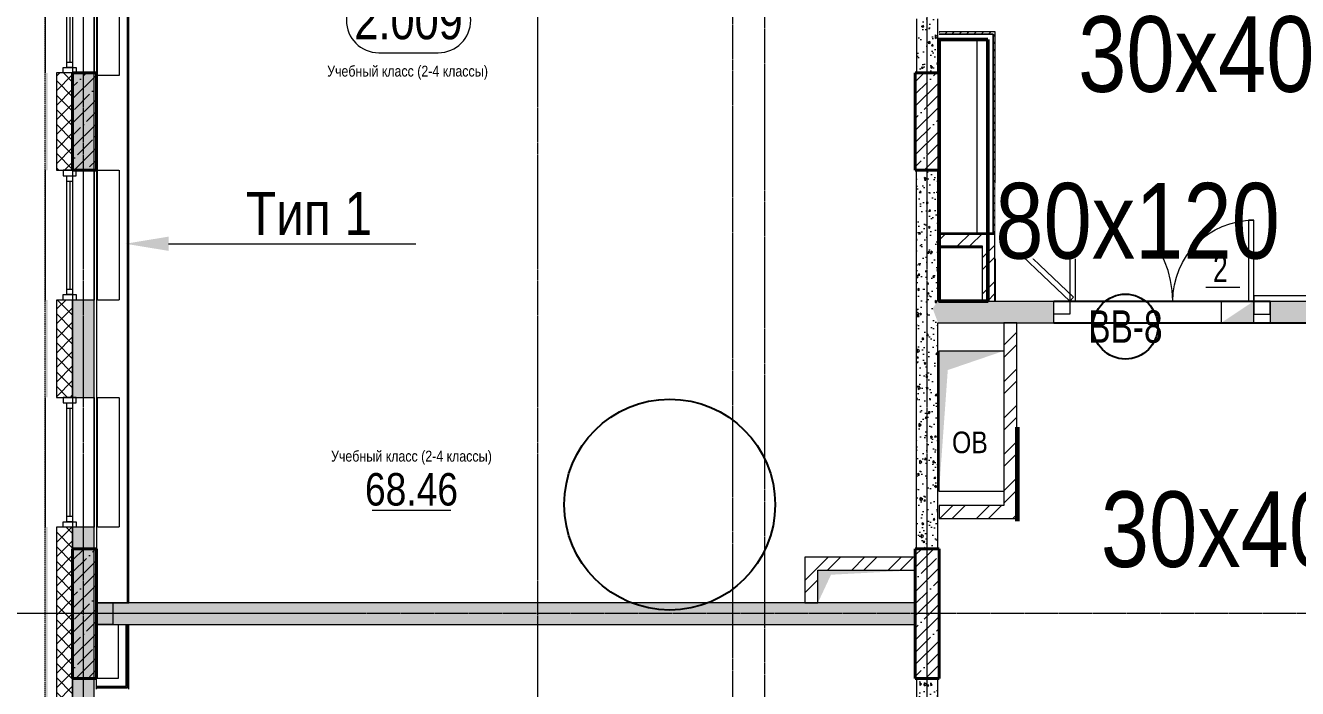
# Model space of a CAD drawing. Header units: millimetres. Extents: x -231292 to 573618, y -153144 to 564035.
# Drawn here: x 8347 to 20108, y 48536 to 54670 of the extents above; entities that cross this region are included whole.
import ezdxf
from ezdxf import colors
from ezdxf.entities.mleader import LeaderData, LeaderLine
from ezdxf.enums import TextEntityAlignment as Align
from ezdxf.math import Vec2, Vec3

# ---------------------------------------------------------------- set-up
doc = ezdxf.new("R2010")
doc.units = ezdxf.units.MM
for name, pattern in [('CENTER2', [28.575, 19.05, -3.175, 3.175, -3.175]), ('DASHED', [19.05, 12.7, -6.35]), ('HIDDEN2', [4.7625, 3.175, -1.5875])]:
    doc.linetypes.add(name, pattern=pattern)
doc.layers.get('0').update_dxf_attribs({"color": 250})
doc.layers.get('Defpoints').update_dxf_attribs({"color": 250})
for name, color, linetype, lineweight in [('11.10) плитка Установка люков', 190, 'Continuous', 60), ('11.10.2) люки', 30, 'Continuous', 60), ('A-AREA', 250, 'Continuous', 15), ('A-Wall_Материал_Газоблок_Контур', 250, 'Continuous', 0), ('АР_Area', 250, 'Continuous', 5), ('АР_Витраж марка', 250, 'Continuous', 9), ('АР_Двери_витраж', 250, 'Continuous', 9), ('АР_Колонны', 250, 'Continuous', 35), ('АР_Окна', 250, 'Continuous', 5), ('АР_Отв. марка', 250, 'Continuous', 9), ('АР_Отверстия', 250, 'Continuous', 9), ('АР_Отопительные приборы', 250, 'HIDDEN2', 0), ('АР_площадь пом', 250, 'Continuous', 5), ('АР_Стены ГКЛ', 250, 'Continuous', 15), ('АР_Стены ЖБ', 250, 'Continuous', 35), ('АР_Стены кирпич', 250, 'Continuous', 20), ('АР_Стены ПЕНОблок', 250, 'Continuous', 20), ('АР_Утеплитель', 250, 'Continuous', 0), ('АР_Штриховка', 250, 'Continuous', 0), ('Зашивка радиаторов тип 1 (фанера и МДФ)', 250, 'Continuous', 0), ('Зашивки ГКЛ на всю высоту', 250, 'Continuous', 0), ('КМ_Фахверки', 250, 'Continuous', 80), ('ОВ_Отопление', 250, 'Continuous', 0), ('ОВ_Шахты', 250, 'Continuous', 5), ('Размеры зашивки ГКЛ', 250, 'Continuous', 0), ('РД_Оси_100', 250, 'Continuous', 0), ('РД_проем_инж перемыч_фахверк', 250, 'Continuous', 18), ('СС_Отверстия', 250, 'Continuous', 9)]:
    doc.layers.add(name, color=color, linetype=linetype, lineweight=lineweight)
for name, color, linetype, lineweight, plot in [('АР_Делит', 250, 'Continuous', 0, False), ('РД_Проем', 250, 'Continuous', 0, False), ('я', 250, 'Continuous', 50, False)]:
    doc.layers.add(name, color=color, linetype=linetype, lineweight=lineweight, plot=plot)
doc.layers.add('РД_Витраж_вн', color=250, linetype='Continuous')
doc.styles.add('Arial0', font='arial.ttf')
doc.styles.add('Arial_09', font='ARIALN.TTF', dxfattribs={"width": 0.9})
doc.styles.add('style1', font='ARIALN.TTF')
pattern_1 = [(45, (8883.4, 13229.69), (-112.2532, 112.2532), []), (45, (8995.66, 13229.69), (-112.2532, 112.2532), [198.4375, -39.6875, 0, -39.6875])]
pattern_2 = [(45, (8883.4, 13229.69), (-168.3798, 168.3798), []), (45, (8995.66, 13229.69), (-168.3798, 168.3798), [])]
pattern_3 = [(45, (8883.4, 13229.69), (-168.3798, 168.3798), []), (45, (8995.66, 13229.69), (-168.3798, 168.3798), [])]

# ---------------------------------------------------------------- blocks, each defined once
blk = doc.blocks.new('СОШ_2200_АР_ОСИ_М100_28.05.24')
at = {"layer": 'АР_Делит', "color": 5, "linetype": 'DASHED'}
blk.add_lwpolyline([(114955, 135155), (114955, -355), (93595.036, -355), (93595.036, 13855), (94145, 13855), (94145, 68320), (66055, 68320), (66055, 13857.73), (83455, 13857.73), (83455, -355), (45245, -355), (45245, 13145), (44695, 13145), (44695, 26755), (45245, 26755), (45245, 68320), (20455, 68320), (20455, 26755), (27955, 26755), (27955, 13145), (-355, 13145), (-355, 100855)], dxfattribs=at)
at = {"layer": 'РД_Оси_100', "linetype": 'CENTER2'}
for p, q in [((0, -6155), (0, 139938.679)), ((4200, -6155), (4200, 139938.679)), ((29555, 36000), (-5954.958, 36000))]:
    blk.add_line(p, q, dxfattribs=at)
for points in [[(5849.555, 139938.679), (6000, 139538.679), (6000, -6194.559)], [(6300, -6195.83), (6300, 139538.679), (6450, 139938.679)], [(7800, -6155), (7800, 139938.679)]]:
    blk.add_lwpolyline(points, dxfattribs=at)
blk = doc.blocks.new('otv')
at = {"linetype": 'Continuous'}
blk.add_lwpolyline([(0, -1), (0, 0), (1, 0), (1, -1)], close=True, dxfattribs=at)
blk.add_solid([(0, -1), (0, 0), (0.1346, -0.1366), (1, 0)], dxfattribs=at)
blk = doc.blocks.new('otv_в_стене')
at = {"linetype": 'Continuous'}
blk.add_lwpolyline([(0, -1), (0, 0), (1, 0), (1, -1)], close=True, dxfattribs=at)
blk.add_solid([(0, -1), (0, 0), (0.5, -0.5), (1, 0)], dxfattribs=at)
blk = doc.blocks.new('MOK-МаркаПом_овал_ареал')
for p, q in [((-2.75, 3), (2.75, 3)), ((-2.75, -3), (2.75, -3))]:
    blk.add_line(p, q)
for centre, radius, start, end in [((-2.75, 0), 3, 90, 270), ((2.75, 0), 3, 270, 90), ((-3.75, 0), 3.5, 0, 0.001)]:
    blk.add_arc(centre, radius, start, end)
at = {"color": 0, "style": 'style1'}
blk.add_attdef('АР-ПОМЕЩЕНИЕ:НОМЕР', text='', height=3.5, dxfattribs=at).set_placement((0, 0), align=Align.MIDDLE)
at = {"layer": 'Defpoints', "color": 2, "style": 'style1'}
blk.add_attdef('АР-ПОМЕЩЕНИЕ:НАИМЕНОВАНИЕ', text='', height=1, dxfattribs=at).set_placement((-0.09, -4.81), align=Align.MIDDLE)
blk = doc.blocks.new('MOK-МаркаПомещения1')
at = {"layer": 'A-AREA', "color": 0}
blk.add_line((-3.65, -1.94), (3.65, -1.94), dxfattribs=at)
at = {"layer": 'A-AREA', "color": 0, "style": 'style1'}
blk.add_attdef('АР-ПОМЕЩЕНИЕ:ПЛОЩАДЬ', text='', height=3, dxfattribs=at).set_placement((0, 0), align=Align.MIDDLE)
at = {"layer": 'Defpoints', "style": 'style1', "flags": 8}
blk.add_attdef('АР-ПОМЕЩЕНИЕ:НАИМЕНОВАНИЕ', text='', height=1, dxfattribs=at).set_placement((0, 2.96), align=Align.MIDDLE)
blk = doc.blocks.new('MOK-МаркаПроема инж.')
blk.add_line((-1.33, -1.75), (1.8, -1.75))
at = {"color": 0, "style": 'Arial0', "width": 0.7}
blk.add_attdef('АР-ПРОЕМ:Коробка', text='', height=2.5, dxfattribs=at).set_placement((0, 0), align=Align.MIDDLE)
blk = doc.blocks.new('МаркаВитража1')
at = {"layer": 'Defpoints'}
blk.add_circle((0, 0), 3, dxfattribs=at)
at = {"color": 0, "linetype": 'ByBlock', "lineweight": -2, "style": 'Arial_09', "width": 0.9}
blk.add_attdef('АР-ОКНО:НАИМЕНОВАНИЕ', text='', height=3, dxfattribs=at).set_placement((0, 0), align=Align.MIDDLE)

msp = doc.modelspace()

# ---------------------------------------------------------------- hatches: boundary and pattern name
at = {"layer": 'АР_Стены ГКЛ', "linetype": 'Continuous', "lineweight": 0, "true_color": 0x000000}
h = msp.add_hatch(dxfattribs=at)
h.set_pattern_fill('ANSI31', color=18, scale=15, style=0)
h.set_pattern_definition([(45, (8883.46, 13219.686), (-33.67596, 33.67596), [])])
h.paths.add_polyline_path([(16793.458, 54609.686), (16793.458, 54589.686), (17293.458, 54589.686), (17313.458, 54609.686)], flags=0)
h = msp.add_hatch(dxfattribs=at)
h.set_pattern_fill('ANSI31', color=18, scale=15, angle=-360, style=0)
h.set_pattern_definition([(45, (8883.46, 13219.686), (-33.67596, 33.67596), [])])
h.paths.add_polyline_path([(17313.458, 54609.686), (17293.458, 54589.686), (17293.458, 52739.686), (17313.458, 52739.686)], flags=0)
at = {"layer": 'АР_Штриховка', "linetype": 'Continuous', "lineweight": 0}
h = msp.add_hatch(dxfattribs=at)
h.set_pattern_fill('_U', color=256, style=0, pattern_type=0)
h.set_pattern_definition([(360, (8883.4027, 13229.6861), (-8e-17, 1), [])])
h.paths.add_polyline_path([(8528.403, 29029.686), (8553.403, 29029.686), (8553.403, 29929.686), (8528.403, 29929.686)], flags=0)
h.paths.add_polyline_path([(8528.403, 31129.686), (8553.403, 31129.686), (8553.403, 32029.686), (8528.403, 32029.686)], flags=0)
h.paths.add_polyline_path([(8528.403, 35329.686), (8553.403, 35329.686), (8553.403, 36829.686), (8528.403, 36829.686)], flags=0)
h.paths.add_polyline_path([(8528.403, 39229.686), (8553.403, 39229.686), (8553.403, 40729.686), (8528.403, 40729.686)], flags=0)
h.paths.add_polyline_path([(8528.403, 41929.686), (8553.403, 41929.686), (8553.403, 42829.686), (8528.403, 42829.686)], flags=0)
h.paths.add_polyline_path([(8528.403, 44029.686), (8553.403, 44029.686), (8553.403, 44929.686), (8528.403, 44929.686)], flags=0)
h.paths.add_polyline_path([(8528.403, 48229.686), (8553.403, 48229.686), (8553.403, 50029.686), (8528.403, 50029.686)], flags=0)
h.paths.add_polyline_path([(8528.403, 51229.686), (8553.403, 51229.686), (8553.403, 52129.686), (8528.403, 52129.686)], flags=0)
h.paths.add_polyline_path([(8528.403, 53329.686), (8553.403, 53329.686), (8553.403, 54229.686), (8528.403, 54229.686)], flags=0)
h.paths.add_polyline_path([(8528.403, 57529.686), (8553.403, 57529.686), (8553.403, 59329.686), (8528.403, 59329.686)], flags=0)
h.paths.add_polyline_path([(8528.403, 60529.686), (8553.403, 60529.686), (8553.403, 61429.686), (8528.403, 61429.686)], flags=0)
h.paths.add_polyline_path([(8528.403, 62629.686), (8553.403, 62629.686), (8553.403, 63529.686), (8528.403, 63529.686)], flags=0)
h.paths.add_polyline_path([(8528.403, 66829.686), (8553.403, 66829.686), (8553.403, 68629.686), (8528.403, 68629.686)], flags=0)
h.paths.add_polyline_path([(8528.403, 69829.686), (8553.403, 69829.686), (8553.403, 70729.686), (8528.403, 70729.686)], flags=0)
h.paths.add_polyline_path([(8528.403, 71929.686), (8553.403, 71929.686), (8553.403, 72829.686), (8528.403, 72829.686)], flags=0)
h.paths.add_polyline_path([(8528.403, 76129.686), (8553.403, 76129.686), (8553.403, 77829.686), (8528.403, 77829.686)], flags=0)
h.paths.add_polyline_path([(8528.403, 80229.686), (8553.403, 80229.686), (8553.403, 81129.686), (8528.403, 81129.686)], flags=0)
h.paths.add_polyline_path([(8528.403, 82629.686), (8553.403, 82629.686), (8553.403, 83829.686), (8528.403, 83829.686)], flags=0)
h.paths.add_polyline_path([(8528.403, 86229.686), (8553.403, 86229.686), (8553.403, 87129.686), (8528.403, 87129.686)], flags=0)
h.paths.add_polyline_path([(8528.403, 88629.686), (8553.403, 88629.686), (8553.403, 89829.686), (8528.403, 89829.686)], flags=0)
h.paths.add_polyline_path([(8528.403, 92229.686), (8553.403, 92229.686), (8553.403, 93129.686), (8528.403, 93129.686)], flags=0)
h.paths.add_polyline_path([(8528.403, 94629.686), (8553.403, 94629.686), (8553.403, 96129.686), (8528.403, 96129.686)], flags=0)
h.paths.add_polyline_path([(8528.403, 98529.686), (8553.403, 98529.686), (8553.403, 99429.686), (8528.403, 99429.686)], flags=0)
h.paths.add_polyline_path([(8528.403, 100929.686), (8553.403, 100929.686), (8553.403, 102329.686), (8528.403, 102329.686)], flags=0)
h.paths.add_polyline_path([(8528.403, 103529.686), (8553.403, 103529.686), (8553.403, 104029.686), (8528.403, 104029.686)], flags=0)
h = msp.add_hatch(dxfattribs=at)
h.set_pattern_fill('ANSI37', color=256, scale=30, style=0)
h.set_pattern_definition([(45, (8883.4, 13229.69), (-67.35192, 67.35192), []), (135, (8883.4, 13229.69), (-67.35192, -67.35192), [])])
h.paths.add_polyline_path([(8633.403, 29029.686), (8783.403, 29029.686), (8783.403, 29929.686), (8633.403, 29929.686)], flags=0)
h.paths.add_polyline_path([(8633.403, 31129.686), (8783.403, 31129.686), (8783.403, 32029.686), (8633.403, 32029.686)], flags=0)
h.paths.add_polyline_path([(8633.403, 35329.686), (8783.403, 35329.686), (8783.403, 36829.686), (8633.403, 36829.686)], flags=0)
h.paths.add_polyline_path([(8633.403, 39229.686), (8783.403, 39229.686), (8783.403, 40729.686), (8633.403, 40729.686)], flags=0)
h.paths.add_polyline_path([(8633.403, 41929.686), (8783.403, 41929.686), (8783.403, 42829.686), (8633.403, 42829.686)], flags=0)
h.paths.add_polyline_path([(8633.403, 44029.686), (8783.403, 44029.686), (8783.403, 44929.686), (8633.403, 44929.686)], flags=0)
h.paths.add_polyline_path([(8633.403, 48229.686), (8783.403, 48229.686), (8783.403, 50029.686), (8633.403, 50029.686)], flags=0)
h.paths.add_polyline_path([(8633.403, 51229.686), (8783.403, 51229.686), (8783.403, 52129.686), (8633.403, 52129.686)], flags=0)
h.paths.add_polyline_path([(8633.403, 53329.686), (8783.403, 53329.686), (8783.403, 54229.686), (8633.403, 54229.686)], flags=0)
h.paths.add_polyline_path([(8633.403, 57529.686), (8783.403, 57529.686), (8783.403, 59329.686), (8633.403, 59329.686)], flags=0)
h.paths.add_polyline_path([(8633.403, 60529.686), (8783.403, 60529.686), (8783.403, 61429.686), (8633.403, 61429.686)], flags=0)
h.paths.add_polyline_path([(8633.403, 62629.686), (8783.403, 62629.686), (8783.403, 63529.686), (8633.403, 63529.686)], flags=0)
h.paths.add_polyline_path([(8633.403, 66829.686), (8783.403, 66829.686), (8783.403, 68629.686), (8633.403, 68629.686)], flags=0)
h.paths.add_polyline_path([(8633.403, 69829.686), (8783.403, 69829.686), (8783.403, 70729.686), (8633.403, 70729.686)], flags=0)
h.paths.add_polyline_path([(8633.403, 71929.686), (8783.403, 71929.686), (8783.403, 72829.686), (8633.403, 72829.686)], flags=0)
h.paths.add_polyline_path([(8633.403, 76129.686), (8783.403, 76129.686), (8783.403, 77829.686), (8633.403, 77829.686)], flags=0)
h.paths.add_polyline_path([(8633.403, 80229.686), (8783.403, 80229.686), (8783.403, 81129.686), (8633.403, 81129.686)], flags=0)
h.paths.add_polyline_path([(8633.403, 82629.686), (8783.403, 82629.686), (8783.403, 83829.686), (8633.403, 83829.686)], flags=0)
h.paths.add_polyline_path([(8633.403, 86229.686), (8783.403, 86229.686), (8783.403, 87129.686), (8633.403, 87129.686)], flags=0)
h.paths.add_polyline_path([(8633.403, 88629.686), (8783.403, 88629.686), (8783.403, 89829.686), (8633.403, 89829.686)], flags=0)
h.paths.add_polyline_path([(8633.403, 92229.686), (8783.403, 92229.686), (8783.403, 93129.686), (8633.403, 93129.686)], flags=0)
h.paths.add_polyline_path([(8633.403, 94629.686), (8783.403, 94629.686), (8783.403, 96129.686), (8633.403, 96129.686)], flags=0)
h.paths.add_polyline_path([(8633.403, 98529.686), (8783.403, 98529.686), (8783.403, 99429.686), (8633.403, 99429.686)], flags=0)
h.paths.add_polyline_path([(8633.403, 100929.686), (8783.403, 100929.686), (8783.403, 102329.686), (8633.403, 102329.686)], flags=0)
h.paths.add_polyline_path([(8633.403, 103529.686), (8783.403, 103529.686), (8783.403, 104029.686), (8633.403, 104029.686)], flags=0)
h = msp.add_hatch(dxfattribs=at)
h.set_pattern_fill('AR-CONC', color=256, style=0)
h.set_pattern_definition([(50, (8883.4, 13229.69), (182.18467, -15.93909), [19.05, -209.55]), (355, (8883.4, 13229.69), (-35.24342, 191.05685), [15.24, -167.6406]), (100.45144, (8898.58, 13228.36), (146.94125, 175.11775), [16.19, -178.09024]), (46.1842, (8883.4, 13280.49), (271.07904, -42.04233), [28.575, -314.325]), (96.63556, (8906, 13276.98), (237.4041, 247.4261), [24.285, -267.1356]), (351.18415, (8883.4, 13280.5), (237.4041, 247.4261), [22.86, -251.4597]), (21, (8908.8, 13267.79), (151.6144, -102.2652), [19.05, -209.55]), (326, (8908.8, 13267.79), (61.80203, 184.18797), [15.24, -167.64]), (71.45144, (8921.44, 13259.26), (213.41642, 81.92277), [16.19, -178.08994]), (37.5, (8883.4, 13229.686), (3.088603, 84.55504), [0, -165.608, 0, -170.18, 0, -168.275]), (7.5, (8883.4, 13229.69), (66.81966, 100.180575), [0, -97.028, 0, -161.798, 0, -64.135]), (327.5, (8826.76, 13229.686), (135.590595, -5.728744), [0, -63.5, 0, -198.12, 0, -262.89]), (317.5, (8801.36, 13229.69), (148.12918, 25.42649), [0, -82.55, 0, -131.572, 0, -186.69])])
h.paths.add_polyline_path([(8783.403, 29029.686), (8983.403, 29029.686), (8983.403, 29929.686), (8783.403, 29929.686)], flags=0)
h.paths.add_polyline_path([(8783.403, 31129.686), (8983.403, 31129.686), (8983.403, 32029.686), (8783.403, 32029.686)], flags=0)
h.paths.add_polyline_path([(8783.403, 35329.686), (8983.403, 35329.686), (8983.403, 36829.686), (8783.403, 36829.686)], flags=0)
h.paths.add_polyline_path([(8783.403, 39229.686), (8983.403, 39229.686), (8983.403, 40729.686), (8783.403, 40729.686)], flags=0)
h.paths.add_polyline_path([(8783.403, 41929.686), (8983.403, 41929.686), (8983.403, 42829.686), (8783.403, 42829.686)], flags=0)
h.paths.add_polyline_path([(8783.403, 44029.686), (8983.403, 44029.686), (8983.403, 44929.686), (8783.403, 44929.686)], flags=0)
h.paths.add_polyline_path([(8783.403, 48229.686), (8983.403, 48229.686), (8983.403, 50029.686), (8783.403, 50029.686)], flags=0)
h.paths.add_polyline_path([(8783.403, 51229.686), (8983.403, 51229.686), (8983.403, 52129.686), (8783.403, 52129.686)], flags=0)
h.paths.add_polyline_path([(8783.403, 53329.686), (8983.403, 53329.686), (8983.403, 54229.686), (8783.403, 54229.686)], flags=0)
h.paths.add_polyline_path([(8783.403, 57529.686), (8983.403, 57529.686), (8983.403, 59329.686), (8783.403, 59329.686)], flags=0)
h.paths.add_polyline_path([(8783.403, 60529.686), (8983.403, 60529.686), (8983.403, 61429.686), (8783.403, 61429.686)], flags=0)
h.paths.add_polyline_path([(8783.403, 62629.686), (8983.403, 62629.686), (8983.403, 63529.686), (8783.403, 63529.686)], flags=0)
h.paths.add_polyline_path([(8783.403, 66829.686), (8983.403, 66829.686), (8983.403, 68629.686), (8783.403, 68629.686)], flags=0)
h.paths.add_polyline_path([(8783.403, 69829.686), (8983.403, 69829.686), (8983.403, 70729.686), (8783.403, 70729.686)], flags=0)
h.paths.add_polyline_path([(8783.403, 71929.686), (8983.403, 71929.686), (8983.403, 72829.686), (8783.403, 72829.686)], flags=0)
h.paths.add_polyline_path([(8783.403, 76129.686), (8983.403, 76129.686), (8983.403, 77829.686), (8783.403, 77829.686)], flags=0)
h.paths.add_polyline_path([(8783.403, 80229.686), (8983.403, 80229.686), (8983.403, 81129.686), (8783.403, 81129.686)], flags=0)
h.paths.add_polyline_path([(8783.403, 82629.686), (8983.403, 82629.686), (8983.403, 83829.686), (8783.403, 83829.686)], flags=0)
h.paths.add_polyline_path([(8783.403, 86229.686), (8983.403, 86229.686), (8983.403, 87129.686), (8783.403, 87129.686)], flags=0)
h.paths.add_polyline_path([(8783.403, 88629.686), (8983.403, 88629.686), (8983.403, 89829.686), (8783.403, 89829.686)], flags=0)
h.paths.add_polyline_path([(8783.403, 92229.686), (8983.403, 92229.686), (8983.403, 93129.686), (8783.403, 93129.686)], flags=0)
h.paths.add_polyline_path([(8783.403, 94629.686), (8983.403, 94629.686), (8983.403, 96129.686), (8783.403, 96129.686)], flags=0)
h.paths.add_polyline_path([(8783.403, 98529.686), (8983.403, 98529.686), (8983.403, 99429.686), (8783.403, 99429.686)], flags=0)
h.paths.add_polyline_path([(8783.403, 100929.686), (8983.403, 100929.686), (8983.403, 102329.686), (8783.403, 102329.686)], flags=0)
h.paths.add_polyline_path([(8783.403, 103529.686), (8983.403, 103529.686), (8983.403, 104029.686), (8783.403, 104029.686)], flags=0)
h = msp.add_hatch(dxfattribs=at)
h.set_pattern_fill('AR-CONC', color=256, angle=45, style=0)
h.set_pattern_definition([(95, (8883.4, 13229.69), (140.09465, 117.5534), [19.05, -209.55]), (40, (8883.4, 13229.69), (-160.01845, 110.1767), [15.24, -167.6406]), (145.45144, (8895.08, 13239.48), (-19.9238, 227.7301), [16.19, -178.09024]), (91.1842, (8847.48, 13265.6), (221.4102, 161.9534), [28.575, -314.325]), (141.63556, (8865.93, 13279.1), (-7.0866, 342.8268), [24.285, -267.1356]), (36.18415, (8847.48, 13265.6), (-7.0866, 342.8268), [22.86, -251.4597]), (66, (8874.42, 13274.59), (179.52, 34.89515), [19.05, -209.55]), (11, (8874.42, 13274.59), (-86.5399, 173.9412), [15.24, -167.64]), (116.45145, (8889.38, 13277.5), (92.98005, 208.83634), [16.19, -178.0899]), (82.5, (8883.4, 13229.686), (-57.60547, 61.97341), [0, -165.608, 0, -170.18, 0, -168.275]), (52.5, (8883.4, 13229.69), (-23.58973, 118.087), [0, -97.028, 0, -161.798, 0, -64.135]), (12.5, (8843.35, 13189.634), (99.92786, 91.8262), [0, -63.5, 0, -198.12, 0, -262.89]), (2.5, (8825.39, 13171.67), (86.7639, 122.7224), [0, -82.55, 0, -131.572, 0, -186.69])])
h.paths.add_polyline_path([(16583.403, 54229.686), (16783.403, 54229.686), (16783.403, 54729.686), (16583.403, 54729.686)], flags=0)
h.paths.add_polyline_path([(16583.403, 57629.686), (16783.403, 57629.686), (16783.403, 57929.686), (16583.403, 57929.686)], flags=0)
at = {"layer": 'АР_Штриховка', "linetype": 'Continuous', "lineweight": 5}
h = msp.add_hatch(dxfattribs=at)
h.set_pattern_fill('ANSI35', color=256, scale=25, style=0)
h.set_pattern_definition(pattern_1)
h.paths.add_polyline_path([(8783.403, 53329.686), (9003.403, 53329.686), (9003.403, 54229.686), (8783.403, 54229.686)], flags=0)
h = msp.add_hatch(dxfattribs=at)
h.set_pattern_fill('ANSI35', color=256, scale=25, style=0)
h.set_pattern_definition(pattern_1)
h.paths.add_polyline_path([(16573.403, 53329.686), (16793.403, 53329.686), (16793.403, 54229.686), (16573.403, 54229.686)], flags=0)
at = {"layer": 'АР_Штриховка', "linetype": 'Continuous', "lineweight": 0}
h = msp.add_hatch(dxfattribs=at)
h.set_pattern_fill('AR-CONC', color=256, angle=45, style=0)
h.set_pattern_definition([(95, (8883.4, 13229.69), (140.09465, 117.5534), [19.05, -209.55]), (40, (8883.4, 13229.69), (-160.01845, 110.1767), [15.24, -167.6406]), (145.45144, (8895.08, 13239.48), (-19.9238, 227.7301), [16.19, -178.09024]), (91.1842, (8847.48, 13265.6), (221.4102, 161.9534), [28.575, -314.325]), (141.63556, (8865.93, 13279.1), (-7.0866, 342.8268), [24.285, -267.1356]), (36.18415, (8847.48, 13265.6), (-7.0866, 342.8268), [22.86, -251.4597]), (66, (8874.42, 13274.59), (179.52, 34.89515), [19.05, -209.55]), (11, (8874.42, 13274.59), (-86.5399, 173.9412), [15.24, -167.64]), (116.45145, (8889.38, 13277.5), (92.98005, 208.83634), [16.19, -178.0899]), (82.5, (8883.4, 13229.686), (-57.60547, 61.97341), [0, -165.608, 0, -170.18, 0, -168.275]), (52.5, (8883.4, 13229.69), (-23.58973, 118.087), [0, -97.028, 0, -161.798, 0, -64.135]), (12.5, (8843.35, 13189.634), (99.92786, 91.8262), [0, -63.5, 0, -198.12, 0, -262.89]), (2.5, (8825.39, 13171.67), (86.7639, 122.7224), [0, -82.55, 0, -131.572, 0, -186.69])])
h.paths.add_polyline_path([(16583.403, 49829.686), (16783.403, 49829.686), (16783.403, 50229.686), (16583.403, 50229.686)], flags=0)
h.paths.add_polyline_path([(16583.403, 50229.686), (16783.403, 50229.686), (16783.403, 51919.686), (16733.403, 52053.019), (16583.403, 52119.686)], flags=0)
h.paths.add_polyline_path([(16583.403, 52119.686), (16733.403, 52053.019), (16783.403, 52119.686), (16783.403, 52629.686), (16583.403, 52629.686)], flags=0)
h.paths.add_polyline_path([(16583.403, 52629.686), (16783.403, 52629.686), (16783.403, 53329.686), (16583.403, 53329.686)], flags=0)
h = msp.add_hatch(dxfattribs=at)
h.set_pattern_fill('ANSI32', color=256, scale=25, style=0)
h.set_pattern_definition(pattern_2)
h.paths.add_polyline_path([(16793.403, 52749.686), (16793.403, 52629.686), (17193.403, 52629.686), (17313.403, 52749.686)], flags=0)
h = msp.add_hatch(dxfattribs=at)
h.set_pattern_fill('ANSI32', color=256, scale=25, angle=-360, style=0)
h.set_pattern_definition(pattern_3)
h.paths.add_polyline_path([(17313.403, 52749.686), (17193.403, 52629.686), (17193.403, 52119.686), (17313.403, 52119.686)], flags=0)
h = msp.add_hatch(dxfattribs=at)
h.set_pattern_fill('AR-CONC', color=256, angle=45, style=0)
h.set_pattern_definition([(95, (8883.4, 13229.69), (140.09465, 117.5534), [19.05, -209.55]), (40, (8883.4, 13229.69), (-160.01845, 110.1767), [15.24, -167.6406]), (145.45144, (8895.08, 13239.48), (-19.9238, 227.7301), [16.19, -178.09024]), (91.1842, (8847.48, 13265.6), (221.4102, 161.9534), [28.575, -314.325]), (141.63556, (8865.93, 13279.1), (-7.0866, 342.8268), [24.285, -267.1356]), (36.18415, (8847.48, 13265.6), (-7.0866, 342.8268), [22.86, -251.4597]), (66, (8874.42, 13274.59), (179.52, 34.89515), [19.05, -209.55]), (11, (8874.42, 13274.59), (-86.5399, 173.9412), [15.24, -167.64]), (116.45145, (8889.38, 13277.5), (92.98005, 208.83634), [16.19, -178.0899]), (82.5, (8883.4, 13229.686), (-57.60547, 61.97341), [0, -165.608, 0, -170.18, 0, -168.275]), (52.5, (8883.4, 13229.69), (-23.58973, 118.087), [0, -97.028, 0, -161.798, 0, -64.135]), (12.5, (8843.35, 13189.634), (99.92786, 91.8262), [0, -63.5, 0, -198.12, 0, -262.89]), (2.5, (8825.39, 13171.67), (86.7639, 122.7224), [0, -82.55, 0, -131.572, 0, -186.69])])
h.paths.add_polyline_path([(21073.403, 51919.686), (21073.403, 52119.686), (20673.403, 52119.686), (20673.403, 51919.686)], flags=0)
h.paths.add_polyline_path([(20673.403, 51919.686), (20673.403, 52119.686), (19853.403, 52119.686), (19853.403, 51919.686)], flags=0)
h.paths.add_polyline_path([(17853.403, 51919.686), (17853.403, 52119.686), (17193.403, 52119.686), (17193.403, 51919.686)], flags=0)
h.paths.add_polyline_path([(17193.403, 51919.686), (17193.403, 52119.686), (16783.403, 52119.686), (16733.403, 52053.019), (16783.403, 51919.686)], flags=0)
h = msp.add_hatch(dxfattribs=at)
h.set_pattern_fill('ANSI32', color=256, scale=25, angle=-360, style=0)
h.set_pattern_definition(pattern_3)
h.paths.add_polyline_path([(17513.399, 51919.686), (17393.399, 51919.686), (17393.399, 50229.686), (17513.399, 50109.686)], flags=0)
h = msp.add_hatch(dxfattribs=at)
h.set_pattern_fill('ANSI32', color=256, scale=25, style=0)
h.set_pattern_definition([(45, (8883.4, 13229.69), (-168.3798, 168.3798), []), (45, (8995.66, 13229.69), (-168.3798, 168.3798), [])])
h.paths.add_polyline_path([(17513.399, 50109.686), (17393.399, 50229.686), (16793.403, 50229.686), (16793.403, 50109.686)], flags=0)
at = {"layer": 'АР_Штриховка', "linetype": 'Continuous', "lineweight": 5}
h = msp.add_hatch(dxfattribs=at)
h.set_pattern_fill('ANSI35', color=256, scale=25, style=0)
h.set_pattern_definition(pattern_1)
h.paths.add_polyline_path([(8783.403, 48629.686), (9003.403, 48629.686), (9003.403, 49829.686), (8783.403, 49829.686)], flags=0)
at = {"layer": 'АР_Штриховка', "linetype": 'Continuous', "lineweight": 0}
h = msp.add_hatch(dxfattribs=at)
h.set_pattern_fill('ANSI32', color=256, scale=25, style=0)
h.set_pattern_definition([(45, (8883.4, 13229.69), (-168.3798, 168.3798), []), (45, (8995.66, 13229.69), (-168.3798, 168.3798), [])])
h.paths.add_polyline_path([(15553.403, 49329.845), (15673.403, 49329.845), (15673.403, 49629.845), (15553.403, 49749.845)], flags=0)
h = msp.add_hatch(dxfattribs=at)
h.set_pattern_fill('ANSI32', color=256, scale=25, style=0)
h.set_pattern_definition(pattern_2)
h.paths.add_polyline_path([(15553.403, 49749.845), (15673.403, 49629.845), (16573.42, 49629.845), (16573.42, 49749.845)], flags=0)
at = {"layer": 'АР_Штриховка', "linetype": 'Continuous', "lineweight": 5}
h = msp.add_hatch(dxfattribs=at)
h.set_pattern_fill('ANSI35', color=256, scale=25, style=0)
h.set_pattern_definition(pattern_1)
h.paths.add_polyline_path([(16573.403, 48629.686), (16793.403, 48629.686), (16793.403, 49829.686), (16573.403, 49829.686)], flags=0)
at = {"layer": 'АР_Штриховка', "linetype": 'Continuous', "lineweight": 0}
h = msp.add_hatch(dxfattribs=at)
h.set_pattern_fill('AR-CONC', color=256, angle=45, style=0)
h.set_pattern_definition([(95, (8883.4, 13229.69), (140.09465, 117.5534), [19.05, -209.55]), (40, (8883.4, 13229.69), (-160.0185, 110.1767), [15.24, -167.6406]), (145.45144, (8895.08, 13239.48), (-19.9238, 227.7301), [16.19, -178.0902]), (91.1842, (8847.48, 13265.6), (221.4102, 161.9534), [28.575, -314.325]), (141.63556, (8865.93, 13279.1), (-7.0866, 342.8268), [24.285, -267.1356]), (36.18415, (8847.48, 13265.6), (-7.0866, 342.8268), [22.86, -251.4597]), (66, (8874.42, 13274.59), (179.52, 34.89515), [19.05, -209.55]), (11, (8874.42, 13274.59), (-86.5399, 173.9412), [15.24, -167.64]), (116.45145, (8889.38, 13277.5), (92.98005, 208.83634), [16.19, -178.0899]), (82.5, (8883.4, 13229.686), (-57.60547, 61.97341), [0, -165.608, 0, -170.18, 0, -168.275]), (52.5, (8883.4, 13229.69), (-23.58973, 118.087), [0, -97.028, 0, -161.798, 0, -64.135]), (12.5, (8843.35, 13189.634), (99.92786, 91.8262), [0, -63.5, 0, -198.12, 0, -262.89]), (2.5, (8825.39, 13171.67), (86.7639, 122.7224), [0, -82.55, 0, -131.572, 0, -186.69])])
h.paths.add_polyline_path([(9003.398, 49329.686), (9003.403, 49129.686), (16573.403, 49129.845), (16573.399, 49329.845)], flags=0)
h = msp.add_hatch(dxfattribs=at)
h.set_pattern_fill('AR-CONC', color=256, angle=45, style=0)
h.set_pattern_definition([(95, (8883.4, 13229.69), (140.09465, 117.5534), [19.05, -209.55]), (40, (8883.4, 13229.69), (-160.0185, 110.1767), [15.24, -167.6406]), (145.45144, (8895.08, 13239.48), (-19.9238, 227.7301), [16.19, -178.0902]), (91.1842, (8847.48, 13265.6), (221.4102, 161.9534), [28.575, -314.325]), (141.63556, (8865.93, 13279.1), (-7.0866, 342.8268), [24.285, -267.1356]), (36.18415, (8847.48, 13265.6), (-7.0866, 342.8268), [22.86, -251.4597]), (66, (8874.42, 13274.59), (179.52, 34.89515), [19.05, -209.55]), (11, (8874.42, 13274.59), (-86.5399, 173.9412), [15.24, -167.64]), (116.45145, (8889.38, 13277.5), (92.98005, 208.8363), [16.19, -178.0899]), (82.5, (8883.4, 13229.686), (-57.60547, 61.97341), [0, -165.608, 0, -170.18, 0, -168.275]), (52.5, (8883.4, 13229.69), (-23.58973, 118.087), [0, -97.028, 0, -161.798, 0, -64.135]), (12.5, (8843.35, 13189.634), (99.92786, 91.8262), [0, -63.5, 0, -198.12, 0, -262.89]), (2.5, (8825.39, 13171.67), (86.7639, 122.7224), [0, -82.55, 0, -131.572, 0, -186.69])])
h.paths.add_polyline_path([(16583.403, 44929.686), (16783.403, 44929.686), (16783.403, 45429.686), (16583.403, 45429.686)], flags=0)
h.paths.add_polyline_path([(16583.403, 48329.686), (16783.403, 48329.686), (16783.403, 48629.686), (16583.403, 48629.686)], flags=0)
at = {"layer": 'СС_Отверстия', "linetype": 'Continuous', "lineweight": 5}
for points in [[(19703.403, 51919.686), (19703.403, 52119.686), (19553.403, 52019.686)], [(19403.403, 51919.686), (19703.403, 51919.686), (19553.403, 52019.686)]]:
    msp.add_hatch(color=256, dxfattribs=at).paths.add_polyline_path(points, flags=0)

# ---------------------------------------------------------------- linework, layer by layer
msp.add_circle((14303.359, 50237.685), 975.172)
at = {"layer": '11.10.2) люки'}
msp.add_lwpolyline([(17516.053, 50953.355), (17516.053, 50084.321)], dxfattribs=at)
at = {"layer": 'A-Wall_Материал_Газоблок_Контур', "linetype": 'Continuous', "lineweight": 0}
for p, q in [((8528.403, 57529.686), (8528.403, 54229.686)), ((8983.403, 54229.686), (8983.403, 57529.686)), ((8528.403, 53329.686), (8528.403, 52129.686)), ((8983.403, 52129.686), (8983.403, 53329.686)), ((8528.403, 51229.686), (8528.403, 50029.686)), ((8983.403, 50029.686), (8983.403, 51229.686))]:
    msp.add_line(p, q, dxfattribs=at)
at = {"layer": 'АР_Двери_витраж', "linetype": 'Continuous', "lineweight": 9}
for points in [[(18003.403, 52119.686), (18053.403, 52119.686), (18053.403, 53069.686), (18003.403, 53069.686)], [(19703.403, 52869.686), (19653.403, 52869.686), (19653.403, 52119.686), (19703.403, 52119.686)], [(18003.403, 51999.686), (17853.403, 51999.686), (17853.403, 52119.686), (18003.403, 52119.686)], [(19703.403, 51999.686), (19853.403, 51999.686), (19853.403, 52119.686), (19703.403, 52119.686)]]:
    msp.add_lwpolyline(points, close=True, dxfattribs=at)
at = {"layer": 'АР_Двери_витраж'}
for points in [[(17313.81, 52773.915), (17348.214, 52810.197), (18037.569, 52156.522), (18003.165, 52120.24)], [(20453.403, 52119.686), (20453.403, 52169.686), (19703.403, 52169.686), (19703.403, 52119.686)]]:
    msp.add_lwpolyline(points, close=True, dxfattribs=at)
at = {"layer": 'АР_Двери_витраж', "linetype": 'Continuous', "lineweight": 9}
msp.add_arc((18003.403, 52119.686), 950, 0, 90, dxfattribs=at)
at = {"layer": 'АР_Двери_витраж', "linetype": 'Continuous', "lineweight": 9, "extrusion": (0, 0, -1)}
msp.add_arc((-19703.403, 52119.686), 750, 0, 90, dxfattribs=at)
at = {"layer": 'АР_Колонны', "linetype": 'HIDDEN2', "lineweight": 25}
for p, q in [((8783.403, 54229.686), (9003.403, 54229.686)), ((8783.403, 53329.686), (8783.403, 54229.686)), ((9003.403, 54229.686), (9003.403, 53329.686)), ((16573.403, 54229.686), (16793.403, 54229.686)), ((16573.403, 53329.686), (16573.403, 54229.686)), ((16793.403, 54229.686), (16793.403, 53329.686)), ((9003.403, 53329.686), (8783.403, 53329.686)), ((16793.403, 53329.686), (16573.403, 53329.686)), ((8783.403, 49829.686), (9003.403, 49829.686)), ((8783.403, 48629.686), (8783.403, 49829.686)), ((9003.403, 49829.686), (9003.403, 48629.686)), ((16573.403, 49829.686), (16793.403, 49829.686)), ((16573.403, 48629.686), (16573.403, 49829.686)), ((16793.403, 49829.686), (16793.403, 48629.686)), ((9003.403, 48629.686), (8783.403, 48629.686)), ((16793.403, 48629.686), (16573.403, 48629.686))]:
    msp.add_line(p, q, dxfattribs=at)
at = {"layer": 'АР_Колонны', "linetype": 'Continuous', "lineweight": 35}
for p, q in [((8783.403, 54229.686), (9003.403, 54229.686)), ((8783.403, 53329.686), (8783.403, 54229.686)), ((9003.403, 53329.686), (9003.403, 54229.686)), ((16573.403, 54229.686), (16793.403, 54229.686)), ((16573.403, 53329.686), (16573.403, 54229.686)), ((16793.403, 53329.686), (16793.403, 54229.686)), ((8783.403, 53329.686), (9003.403, 53329.686)), ((16573.403, 53329.686), (16793.403, 53329.686)), ((8783.403, 49829.686), (9003.403, 49829.686)), ((8783.403, 48629.686), (8783.403, 49829.686)), ((9003.403, 48629.686), (9003.403, 49829.686)), ((16573.403, 49829.686), (16793.403, 49829.686)), ((16573.403, 48629.686), (16573.403, 49829.686)), ((16793.403, 48629.686), (16793.403, 49829.686)), ((8783.403, 48629.686), (9003.403, 48629.686)), ((16573.403, 48629.686), (16793.403, 48629.686))]:
    msp.add_line(p, q, dxfattribs=at)
at = {"layer": 'АР_Окна', "linetype": 'Continuous', "lineweight": 5}
for p, q in [((8528.403, 57529.686), (8528.403, 54229.686)), ((8983.403, 57529.686), (8983.403, 54229.686)), ((8755.903, 57429.686), (8755.903, 54329.686)), ((8730.903, 54329.686), (8780.903, 54329.686)), ((8528.403, 53329.686), (8528.403, 52129.686)), ((8983.403, 53329.686), (8983.403, 52129.686)), ((8730.903, 53229.686), (8780.903, 53229.686)), ((8755.903, 53229.686), (8755.903, 52229.686)), ((8730.903, 52229.686), (8780.903, 52229.686)), ((8528.403, 51229.686), (8528.403, 50029.686)), ((8983.403, 51229.686), (8983.403, 50029.686)), ((8730.903, 51129.686), (8780.903, 51129.686)), ((8755.903, 51129.686), (8755.903, 50129.686)), ((8730.903, 50129.686), (8780.903, 50129.686))]:
    msp.add_line(p, q, dxfattribs=at)
for points in [[(8730.903, 57479.686), (8780.903, 57479.686), (8780.903, 54279.686), (8730.903, 54279.686)], [(8815.903, 54279.686), (8815.903, 54229.686), (8695.903, 54229.686), (8695.903, 54279.686)], [(8815.903, 53279.686), (8815.903, 53329.686), (8695.903, 53329.686), (8695.903, 53279.686)], [(8730.903, 53279.686), (8780.903, 53279.686), (8780.903, 52179.686), (8730.903, 52179.686)], [(8815.903, 52179.686), (8815.903, 52129.686), (8695.903, 52129.686), (8695.903, 52179.686)], [(8815.903, 51179.686), (8815.903, 51229.686), (8695.903, 51229.686), (8695.903, 51179.686)], [(8730.903, 51179.686), (8780.903, 51179.686), (8780.903, 50079.686), (8730.903, 50079.686)], [(8815.903, 50079.686), (8815.903, 50029.686), (8695.903, 50029.686), (8695.903, 50079.686)]]:
    msp.add_lwpolyline(points, close=True, dxfattribs=at)
at = {"layer": 'АР_Отопительные приборы'}
for points in [[(9013.403, 55805.162), (9213.403, 55805.162), (9213.403, 54205.162), (9013.403, 54205.162)], [(9013.403, 53329.686), (9213.403, 53329.686), (9213.403, 52129.686), (9013.403, 52129.686)], [(9013.403, 51229.686), (9213.403, 51229.686), (9213.403, 50029.686), (9013.403, 50029.686)]]:
    msp.add_lwpolyline(points, close=True, dxfattribs=at)
at = {"layer": 'АР_Стены ГКЛ', "color": 18, "linetype": 'Continuous', "lineweight": 5, "true_color": 0x000000}
for p, q in [((17313.458, 54609.686), (16793.458, 54609.686)), ((17293.458, 54589.686), (16793.458, 54589.686)), ((16793.458, 54589.686), (17293.458, 54589.686)), ((17293.458, 52739.686), (17293.458, 54589.686)), ((17293.458, 54589.686), (17293.458, 52739.686)), ((17313.458, 52739.686), (17313.458, 54609.686)), ((17243.458, 52739.686), (17293.458, 52739.686)), ((17293.458, 52739.686), (17313.458, 52739.686))]:
    msp.add_line(p, q, dxfattribs=at)
at = {"layer": 'АР_Стены ЖБ', "linetype": 'Continuous', "lineweight": 40}
for p, q in [((9003.403, 54229.686), (8783.403, 54229.686)), ((8783.403, 54229.686), (8783.403, 53329.686)), ((9003.403, 53329.686), (9003.403, 54229.686)), ((16793.403, 54229.686), (16573.403, 54229.686)), ((16573.403, 54229.686), (16573.403, 53329.686)), ((16793.403, 53329.686), (16793.403, 54229.686)), ((8783.403, 53329.686), (9003.403, 53329.686)), ((16573.403, 53329.686), (16793.403, 53329.686)), ((9003.403, 49829.686), (8783.403, 49829.686)), ((8783.403, 49829.686), (8783.403, 48629.686)), ((9003.403, 48629.686), (9003.403, 49829.686)), ((16793.403, 49829.686), (16573.403, 49829.686)), ((16573.403, 49829.686), (16573.403, 48629.686)), ((16793.403, 48629.686), (16793.403, 49829.686)), ((8783.403, 48629.686), (9003.403, 48629.686)), ((16573.403, 48629.686), (16793.403, 48629.686))]:
    msp.add_line(p, q, dxfattribs=at)
at = {"layer": 'АР_Стены кирпич', "linetype": 'Continuous', "lineweight": 20}
for p, q in [((16793.403, 52749.686), (16793.403, 52629.686)), ((17313.403, 52749.686), (16793.403, 52749.686)), ((17313.403, 52119.686), (17313.403, 52749.686)), ((16793.403, 52629.686), (17193.403, 52629.686)), ((17193.403, 52629.686), (17193.403, 52119.686)), ((17193.403, 52119.686), (17313.403, 52119.686)), ((17513.399, 51919.686), (17393.399, 51919.686)), ((17393.399, 51919.686), (17393.399, 50229.686)), ((17513.399, 50109.686), (17513.399, 51919.686)), ((17393.399, 50229.686), (16793.403, 50229.686)), ((16793.403, 50229.686), (16793.403, 50109.686)), ((16793.403, 50109.686), (17513.399, 50109.686)), ((15553.403, 49749.845), (15553.403, 49329.845)), ((16573.42, 49749.845), (15553.403, 49749.845)), ((16573.42, 49629.845), (16573.42, 49749.845)), ((15673.403, 49329.845), (15673.403, 49629.845)), ((15673.403, 49629.845), (16573.42, 49629.845)), ((15553.403, 49329.845), (15673.403, 49329.845))]:
    msp.add_line(p, q, dxfattribs=at)
at = {"layer": 'АР_Стены кирпич', "color": 18, "linetype": 'Continuous', "lineweight": 25, "true_color": 0x000000}
for p, q in [((17313.458, 52739.686), (16793.458, 52739.686)), ((17313.463, 52119.686), (17313.458, 52739.686)), ((16793.458, 52619.686), (17193.458, 52619.686))]:
    msp.add_line(p, q, dxfattribs=at)
at = {"layer": 'АР_Стены ПЕНОблок', "linetype": 'Continuous', "lineweight": 20}
for p, q in [((16583.403, 54729.686), (16583.403, 54229.686)), ((16783.403, 54229.686), (16783.403, 54729.686)), ((8983.403, 54229.686), (8783.403, 54229.686)), ((8783.403, 54229.686), (8783.403, 53329.686)), ((8983.403, 53329.686), (8983.403, 54229.686)), ((16583.403, 54229.686), (16783.403, 54229.686)), ((8783.403, 53329.686), (8983.403, 53329.686)), ((16783.403, 53329.686), (16583.403, 53329.686)), ((16583.403, 49829.686), (16583.403, 53329.686)), ((16783.403, 52119.686), (16783.403, 53329.686)), ((8983.403, 52129.686), (8783.403, 52129.686)), ((8783.403, 52129.686), (8783.403, 51229.686)), ((8983.403, 51229.686), (8983.403, 52129.686)), ((16783.403, 52119.686), (17853.403, 52119.686)), ((17853.403, 51919.686), (17853.403, 52119.686)), ((19853.403, 52119.686), (21073.403, 52119.686)), ((19853.403, 52119.686), (19853.403, 51919.686)), ((16783.403, 51919.686), (17853.403, 51919.686)), ((16783.403, 49829.686), (16783.403, 51919.686)), ((8783.403, 51229.686), (8983.403, 51229.686)), ((8983.403, 50029.686), (8783.403, 50029.686)), ((8783.403, 50029.686), (8783.403, 48229.686)), ((8983.403, 48229.686), (8983.403, 50029.686)), ((16583.403, 49829.686), (16783.403, 49829.686)), ((16573.399, 49329.845), (9003.398, 49329.686)), ((9003.398, 49329.686), (9003.403, 49129.686)), ((16573.403, 49129.845), (16573.399, 49329.845)), ((9003.403, 49129.686), (16573.403, 49129.845)), ((16783.403, 48629.686), (16583.403, 48629.686)), ((16583.403, 48629.686), (16583.403, 48329.686)), ((16783.403, 48329.686), (16783.403, 48629.686))]:
    msp.add_line(p, q, dxfattribs=at)
at = {"layer": 'АР_Стены ПЕНОблок', "color": 18, "linetype": 'Continuous', "lineweight": 25, "true_color": 0x000000}
msp.add_line((19853.403, 51919.686), (20673.403, 51919.686), dxfattribs=at)
at = {"layer": 'АР_Утеплитель', "linetype": 'Continuous', "lineweight": 0}
for p, q in [((8783.403, 54229.686), (8633.403, 54229.686)), ((8633.403, 54229.686), (8633.403, 53329.686)), ((8783.403, 53329.686), (8783.403, 54229.686)), ((8633.403, 53329.686), (8783.403, 53329.686)), ((8783.403, 52129.686), (8633.403, 52129.686)), ((8633.403, 52129.686), (8633.403, 51229.686)), ((8783.403, 51229.686), (8783.403, 52129.686)), ((8633.403, 51229.686), (8783.403, 51229.686)), ((8783.403, 50029.686), (8633.403, 50029.686)), ((8633.403, 50029.686), (8633.403, 48229.686)), ((8783.403, 48229.686), (8783.403, 50029.686))]:
    msp.add_line(p, q, dxfattribs=at)
at = {"layer": 'Зашивка радиаторов тип 1 (фанера и МДФ)', "linetype": 'Continuous', "lineweight": 0}
for p, q in [((9003.403, 58419.686), (9003.289, 49329.686)), ((9290.789, 49329.683), (9290.903, 58419.682)), ((9290.903, 58419.682), (9290.789, 49329.683)), ((9303.289, 49329.682), (9303.403, 58419.682)), ((9003.289, 49329.686), (9303.289, 49329.682))]:
    msp.add_line(p, q, dxfattribs=at)
at = {"layer": 'Зашивки ГКЛ на всю высоту', "linetype": 'Continuous', "lineweight": 0}
for p, q in [((9203.289, 49129.692), (9303.289, 49129.692)), ((9203.289, 49129.692), (9203.289, 48629.687)), ((9278.289, 49129.692), (9278.289, 48554.687)), ((9278.289, 48554.687), (9278.289, 49129.692)), ((9290.789, 49129.692), (9290.789, 48542.187)), ((9290.789, 48542.187), (9290.789, 49129.692)), ((9303.289, 48529.687), (9303.289, 49129.692)), ((9003.289, 48529.687), (9003.289, 48629.687)), ((9203.289, 48629.687), (9003.289, 48629.687)), ((9278.289, 48554.687), (9003.289, 48554.687)), ((9003.289, 48554.687), (9278.289, 48554.687)), ((9290.789, 48542.187), (9003.289, 48542.187)), ((9003.289, 48542.187), (9290.789, 48542.187))]:
    msp.add_line(p, q, dxfattribs=at)
at = {"layer": 'КМ_Фахверки', "lineweight": 5}
msp.add_lwpolyline([(79583.403, 81804.686), (103283.403, 81804.103), (103283.403, 13129.686), (123583.403, 13129.686), (123583.371, 148129.686), (81883.406, 148129.686), (81883.406, 142129.686), (46283.403, 142129.686), (46283.403, 113829.686), (8783.403, 113829.686), (8783.403, 26629.686), (36583.403, 26629.686), (36583.403, 39729.686), (29083.403, 39729.686), (29083.403, 81804.686), (54383.403, 81804.686), (54383.403, 13129.686), (92083.403, 13129.686), (92083.403, 26829.686), (74683.402, 26829.694), (74683.401, 81804.686), (79584.99, 81804.686)], dxfattribs=at)
at = {"layer": 'ОВ_Отопление', "color": 18, "true_color": 0x000000}
for p, q in [((17143.458, 54539.686), (17143.458, 52739.686)), ((17143.458, 52739.686), (16793.458, 52739.686))]:
    msp.add_line(p, q, dxfattribs=at)
at = {"layer": 'РД_Витраж_вн', "linetype": 'Continuous', "lineweight": -3}
for p, q in [((17853.403, 52119.686), (19853.403, 52119.686)), ((17853.403, 51919.686), (19853.403, 51919.686))]:
    msp.add_line(p, q, dxfattribs=at)
at = {"layer": 'РД_Проем', "linetype": 'Continuous', "lineweight": 0}
for p, q in [((17853.403, 52119.686), (19853.403, 52119.686)), ((17853.403, 51919.686), (19853.403, 51919.686))]:
    msp.add_line(p, q, dxfattribs=at)
at = {"layer": 'РД_проем_инж перемыч_фахверк', "linetype": 'Continuous', "lineweight": 18}
for p, q in [((17853.403, 52119.686), (19853.403, 52119.686)), ((17853.403, 51919.686), (19853.403, 51919.686))]:
    msp.add_line(p, q, dxfattribs=at)
at = {"layer": 'СС_Отверстия', "linetype": 'Continuous', "lineweight": 9}
for p, q in [((19703.403, 52119.686), (19403.403, 52119.686)), ((19403.403, 51919.686), (19403.403, 52119.686)), ((19703.403, 51919.686), (19703.403, 52119.686)), ((19703.403, 51919.686), (19403.403, 51919.686))]:
    msp.add_line(p, q, dxfattribs=at)
at = {"layer": 'я'}
msp.add_lwpolyline([(17243.458, 54539.686), (16793.458, 54539.686), (16793.458, 52119.686), (17243.458, 52119.686)], close=True, dxfattribs=at)

# ---------------------------------------------------------------- block references
at = {"layer": 'АР_Area', "linetype": 'Continuous', "lineweight": 5, "xscale": 100, "yscale": 100, "zscale": 100}
msp.add_blockref('MOK-МаркаПом_овал_ареал', (11888.819, 54716.933), dxfattribs=at).add_auto_attribs({'АР-ПОМЕЩЕНИЕ:НОМЕР': '2.009', 'АР-ПОМЕЩЕНИЕ:НАИМЕНОВАНИЕ': 'Учебный класс (2-4 классы)'})
at = {"layer": 'АР_Витраж марка', "linetype": 'Continuous', "lineweight": 9, "xscale": 100, "yscale": 100, "zscale": 100}
msp.add_blockref('МаркаВитража1', (18516.152, 51884.239), dxfattribs=at).add_auto_attribs({'АР-ОКНО:НАИМЕНОВАНИЕ': 'ВВ-8'})
at = {"layer": 'АР_Отв. марка', "linetype": 'Continuous', "lineweight": 9, "xscale": 100, "yscale": 100, "zscale": 100}
msp.add_blockref('MOK-МаркаПроема инж.', (19394.004, 52422.427, 580), dxfattribs=at).add_auto_attribs({'АР-ПРОЕМ:Коробка': '2'})
at = {"layer": 'АР_площадь пом', "linetype": 'Continuous', "lineweight": 5}
ref = msp.add_blockref('MOK-МаркаПомещения1', (11915.977, 50379.096), dxfattribs=dict(at, xscale=100, yscale=100, zscale=100))
ref.add_attrib('АР-ПОМЕЩЕНИЕ:НАИМЕНОВАНИЕ', 'Учебный класс (2-4 классы)', dxfattribs={"layer": 'Defpoints', "height": 100, "style": 'style1'}).set_placement((11915.977, 50674.658), align=Align.MIDDLE)
ref.add_attrib('АР-ПОМЕЩЕНИЕ:ПЛОЩАДЬ', '68.46', dxfattribs={"layer": 'A-AREA', "color": 0, "height": 300, "style": 'style1'}).set_placement((11915.977, 50379.096), align=Align.MIDDLE)
at = {"layer": 'ОВ_Отопление', "xscale": 150, "yscale": 200}
msp.add_blockref('otv_в_стене', (9003.403, 49329.845), dxfattribs=at)
at = {"layer": 'ОВ_Шахты'}
for p, xscale, yscale in [((16793.399, 51659.686), 600, 1300), ((15673.403, 49629.845), 900, 300)]:
    msp.add_blockref('otv', p, dxfattribs=dict(at, xscale=xscale, yscale=yscale))
at = {"layer": 'РД_Оси_100'}
msp.add_blockref('СОШ_2200_АР_ОСИ_М100_28.05.24', (8883.403, 13229.686), dxfattribs=at)

# ---------------------------------------------------------------- texts
at = {"layer": 'АР_Отверстия', "insert": (17078.685, 50811.699), "char_height": 200, "width": 800, "attachment_point": 5, "style": 'style1'}
msp.add_mtext('ОВ', dxfattribs=at)

# ---------------------------------------------------------------- leaders
at = {"layer": 'Размеры зашивки ГКЛ'}
ml = msp.add_multileader_mtext('Standard', dxfattribs=at)
ml.set_content('\\pxsm1;Тип 1 ', color=(0, 0, 138), style='style1')
ml.set_leader_properties(color=256, linetype='ByLayer', lineweight=9)
ml.build(insert=Vec2(0, 0))
ml.multileader.update_dxf_attribs({"has_dogleg": 0, "text_left_attachment_type": 6, "text_right_attachment_type": 6, "text_bottom_attachment_type": 10, "dogleg_length": 25, "arrow_head_size": 400})
ctx = ml.context
ctx.base_point, ctx.char_height, ctx.arrow_head_size, ctx.landing_gap_size, ctx.plane_origin = Vec3(10334.853, 52650.314), 400, 400, 50, Vec3(3475.665, 59620.879)
ctx.left_attachment, ctx.right_attachment, ctx.top_attachment = 6, 6, 10
notes = []
notes.append((ctx, [(0, (1, 1, 0), (10309.853, 52650.314), (1, 0), 25, [(1, [(9269.797, 52650.314)], 0, [])])]))
ctx.mtext.insert, ctx.mtext.width, ctx.mtext.defined_height, ctx.mtext.line_spacing_factor, ctx.mtext.flow_direction = Vec3(10384.853, 53130.314), 1668.44707, 600, 0.3, 5
for ctx, leaders in notes:
    for number, flags, end, landing, length, lines in leaders:
        leader = LeaderData()
        leader.index, (leader.has_last_leader_line, leader.has_dogleg_vector, leader.attachment_direction) = number, flags
        leader.last_leader_point, leader.dogleg_vector, leader.dogleg_length = Vec3(end), Vec3(landing), length
        for number, points, colour, breaks in lines:
            line = LeaderLine()
            line.index, line.vertices, line.color, line.breaks = number, Vec3.list(points), colors.encode_raw_color(colour), breaks
            leader.lines.append(line)
        ctx.leaders.append(leader)

# ---------------------------------------------------------------- next in the draw order: texts
at = {"layer": '11.10) плитка Установка люков', "color": 176, "true_color": 0x00008a, "insert": (17313.403, 53212.797), "char_height": 700, "width": 1668.44707, "attachment_point": 1, "line_spacing_factor": 0.3, "style": 'style1', "bg_fill": 3, "box_fill_scale": 1, "bg_fill_color": 256, "bg_fill_transparency": 0}
msp.add_mtext('\\pxsm1;80х120', dxfattribs=at)
at = {"layer": '11.10.2) люки', "color": 176, "true_color": 0x00008a, "char_height": 700, "width": 1668.44707, "attachment_point": 1, "line_spacing_factor": 0.3, "style": 'style1', "bg_fill": 3, "box_fill_scale": 1, "bg_fill_color": 256, "bg_fill_transparency": 0}
for insert in [(18079.278, 54755.062), (18288.709, 50360.121)]:
    msp.add_mtext('\\pxsm1;30х40', dxfattribs=dict(at, insert=insert))

doc.saveas('drawing.dxf')
